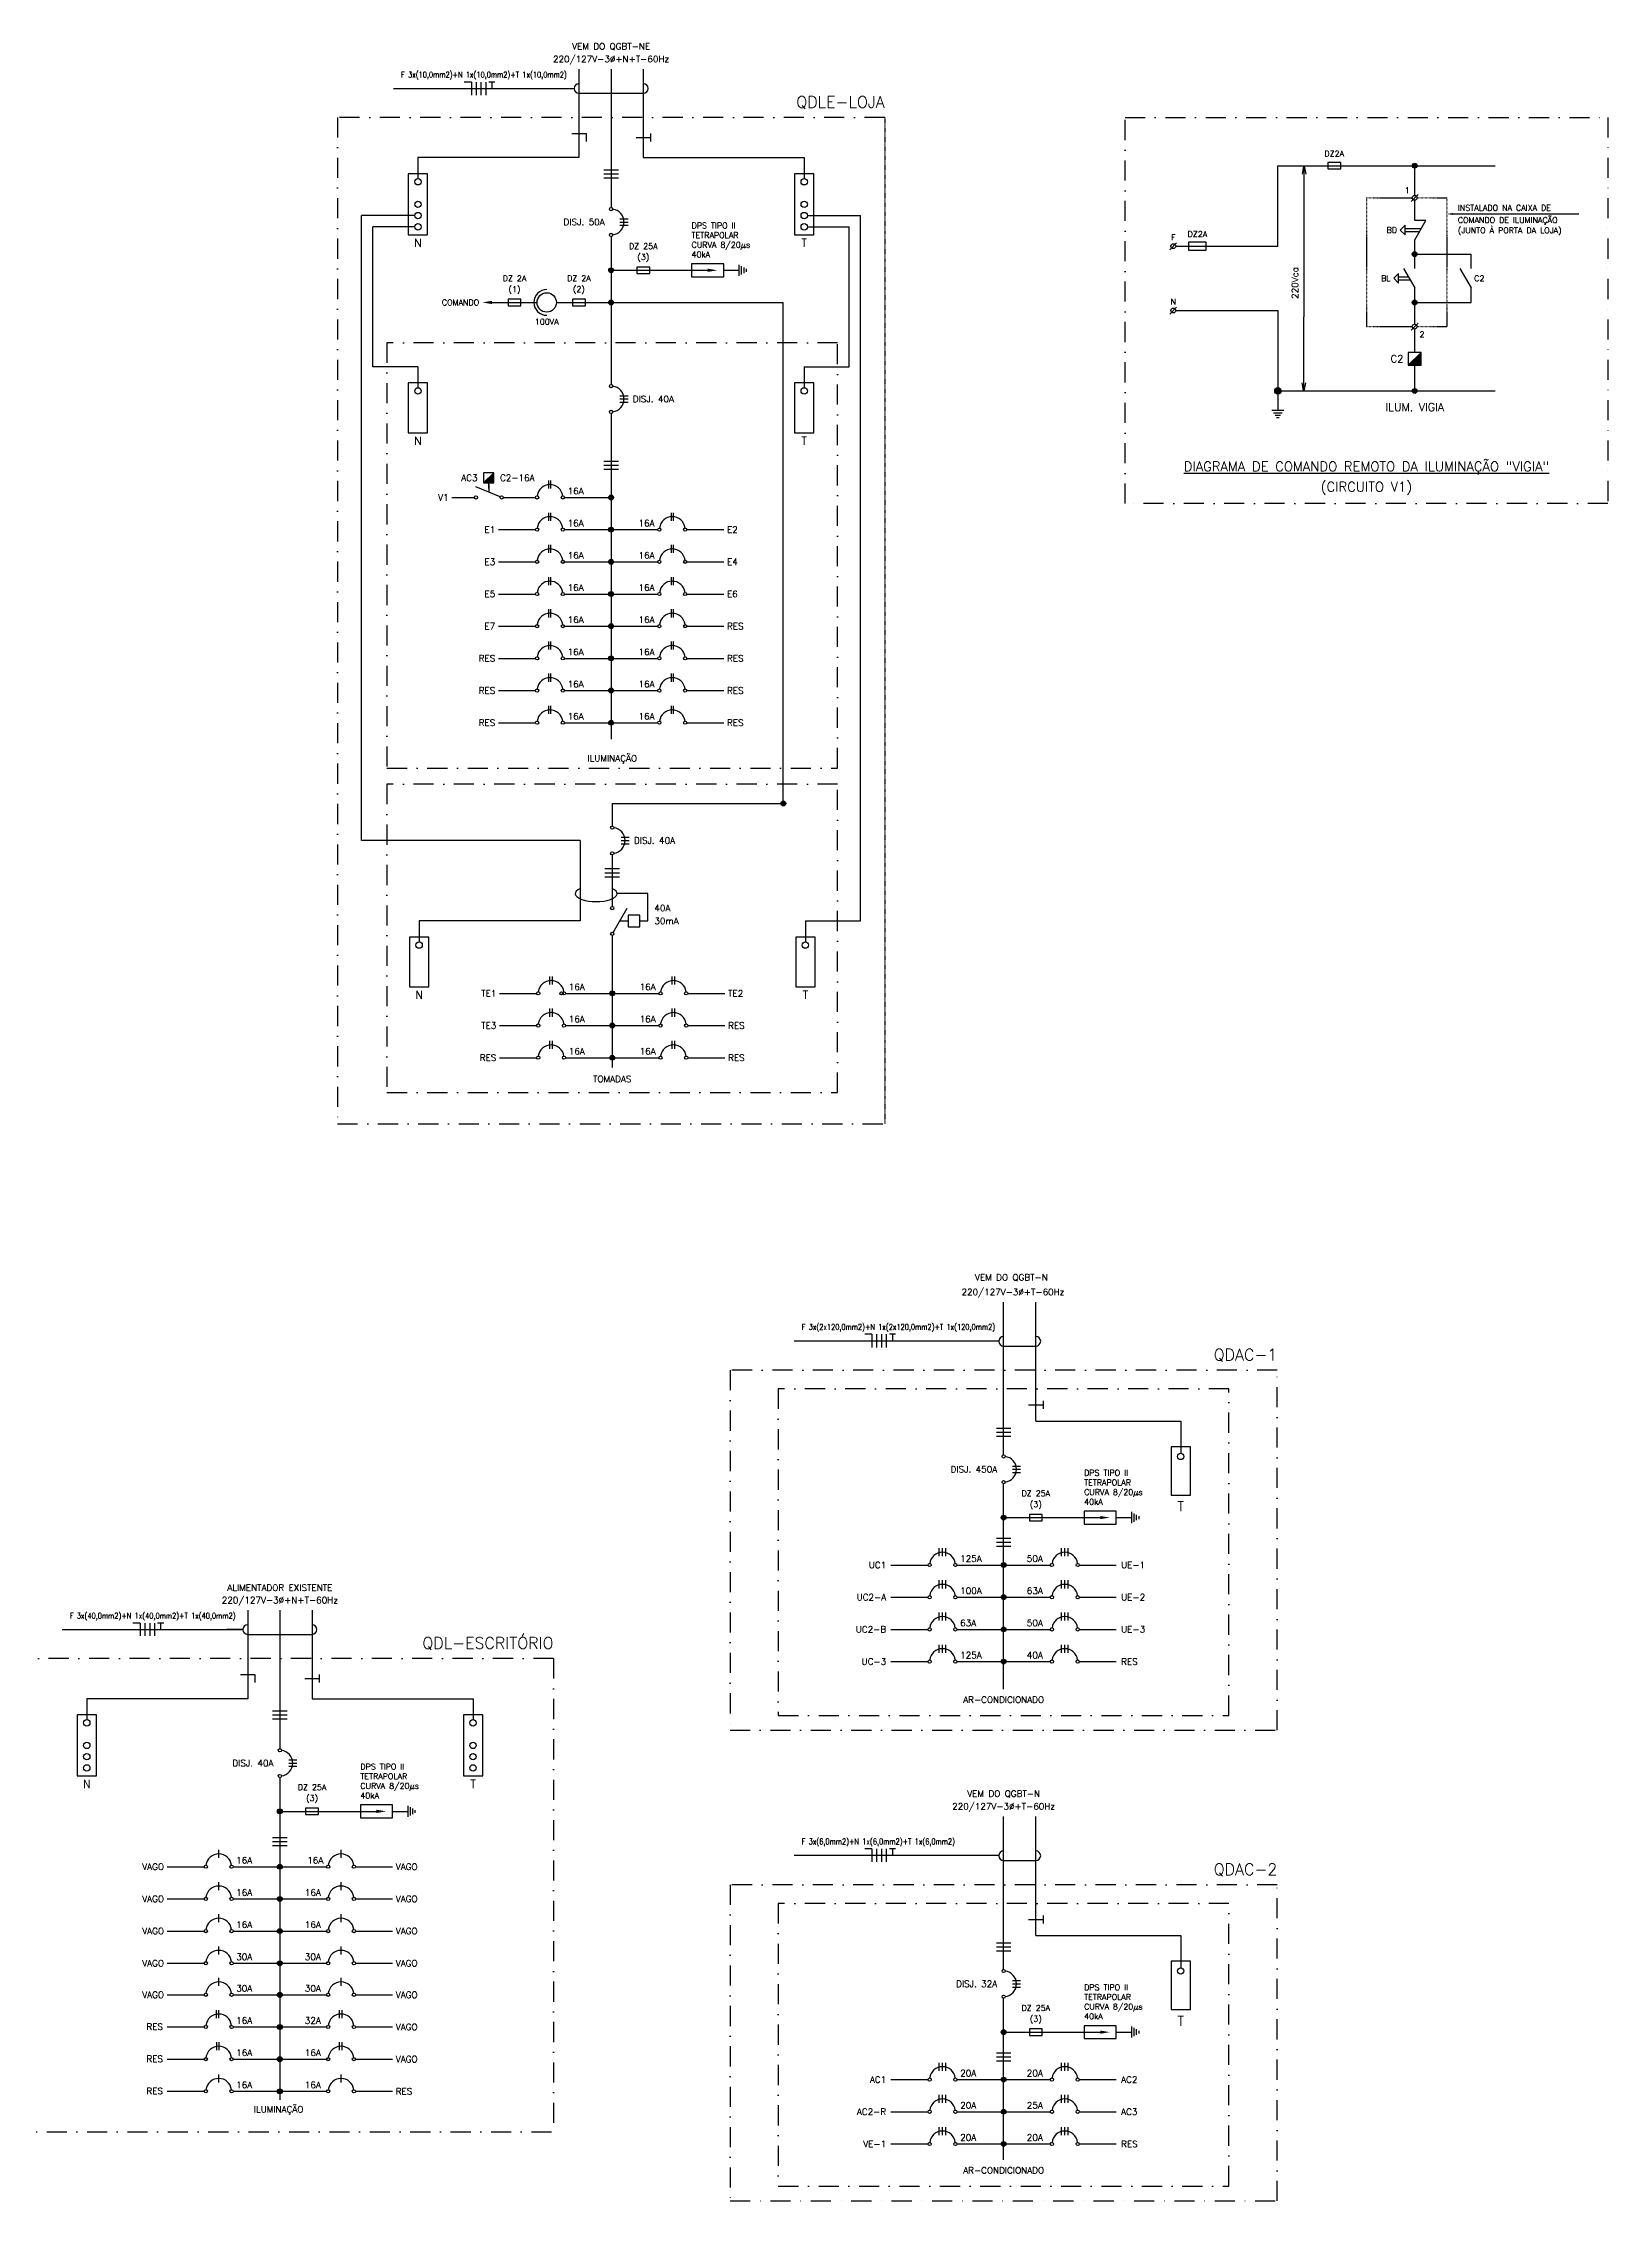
# Model space of a CAD drawing. Header units: millimetres. Extents: x 264 to 2008, y -909 to 432.
# Drawn here: x 1036 to 2008, y -909 to 432 of the extents above; entities that cross this region are included whole.
import ezdxf
from ezdxf.enums import TextEntityAlignment as Align

# ---------------------------------------------------------------- set-up
doc = ezdxf.new("R2010")
doc.units = ezdxf.units.MM
doc.linetypes.add('DASHDOT2', pattern=[0.5, 0.25, -0.125, 0, -0.125])
doc.linetypes.add('DIVIDE2', pattern=[0.625, 0.25, -0.125, 0, -0.125, 0, -0.125])
for name, color, linetype in [('A-FINA', 2, 'Continuous'), ('A-SETA', 2, 'Continuous'), ('A-SIMBELET', 10, 'Continuous'), ('A-TEXTO', 7, 'Continuous'), ('EL-SIMB', 10, 'Continuous'), ('EL-TEXTO', 7, 'Continuous')]:
    doc.layers.add(name, color=color, linetype=linetype)
doc.styles.add('ROMANS', font='simplex.shx', dxfattribs={"height": 0.2, "bigfont": 'simp.shx'})
doc.styles.get("Standard").update_dxf_attribs({"font": 'romans.shx'})

msp = doc.modelspace()

# ---------------------------------------------------------------- hatches: boundary and pattern name
at = {"layer": 'EL-SIMB'}
for points in [[(1884, 232), (1892, 232), (1892, 240)], [(1309.5, 158.8), (1315.9, 158.8), (1315.9, 165.2)]]:
    msp.add_hatch(color=10, dxfattribs=at).paths.add_polyline_path(points)

# ---------------------------------------------------------------- linework, layer by layer
at = {"color": 40}
for p, q in [((1819, 355.8), (1818.1, 350.8)), ((1819.2, 355.8), (1819.2, 262.1)), ((1819.4, 355.8), (1820.3, 350.8)), ((1819.2, 216.1), (1819.2, 262.1)), ((1819, 216), (1818.1, 221)), ((1819.4, 216), (1820.3, 221))]:
    msp.add_line(p, q, dxfattribs=at)
at = {"layer": 'A-FINA', "color": 7, "linetype": 'DASHDOT2', "ltscale": 50}
for p, q in [((1218.7, 386), (1218.7, -239.4)), ((1558.7, 386), (1218.7, 386)), ((1218.7, -239.4), (1558.7, -239.4)), ((1352.9, -571.8), (1012.9, -571.8)), ((1352.9, -571.8), (1352.9, -866)), ((1012.9, -866), (1352.9, -866))]:
    msp.add_line(p, q, dxfattribs=at)
at = {"layer": 'A-FINA', "color": 7, "linetype": 'DASHDOT2'}
msp.add_line((1558.7, 386), (1558.7, -239.4), dxfattribs=at)
at = {"layer": 'A-FINA', "color": 7, "linetype": 'DASHDOT2', "ltscale": 50}
for points in [[(1708, 146), (1708, 386), (2008, 386), (2008, 146)], [(1529.4, 246), (1249.4, 246), (1249.4, -18.4), (1529.4, -18.4)], [(1529.4, -28.4), (1249.4, -28.4), (1249.4, -220.1), (1529.4, -220.1)], [(1462.6, -616.4), (1802.6, -616.4), (1802.6, -392.6), (1462.6, -392.6)], [(1492.6, -607.2), (1772.6, -607.2), (1772.6, -404.2), (1492.6, -404.2)], [(1462.6, -908.9), (1802.6, -908.9), (1802.6, -712.4), (1462.6, -712.4)], [(1492.6, -899.7), (1772.6, -899.7), (1772.6, -724), (1492.6, -724)]]:
    msp.add_lwpolyline(points, close=True, dxfattribs=at)
at = {"layer": 'A-SETA'}
for p, q in [((1253.5, 404), (1365.7, 404)), ((1368.7, 401), (1408.7, 401)), ((1502.4, -374.4), (1629.5, -374.4)), ((1047.7, -553.8), (1159.9, -553.8)), ((1159.9, -553.8), (1149.9, -553.8)), ((1162.9, -556.8), (1202.9, -556.8)), ((1502.4, -694.1), (1629.5, -694.1))]:
    msp.add_line(p, q, dxfattribs=at)
for centre, start, end in [((1368.7, 404), 90, 270), ((1408.7, 404), 270, 90), ((1162.9, -553.8), 90, 270), ((1202.9, -553.8), 270, 90)]:
    msp.add_arc(centre, 3, start, end, dxfattribs=at)
at = {"layer": 'A-SIMBELET'}
for p, q in [((1301.9, 408), (1297.5, 408)), ((1301.9, 408), (1301.9, 399.9)), ((1304.9, 408), (1304.9, 399.9)), ((1307.8, 408), (1307.8, 399.9)), ((1310.8, 408), (1310.8, 399.9)), ((1316.5, 408), (1312.7, 408)), ((1314.6, 408), (1314.6, 404)), ((1550.8, -370.3), (1546.3, -370.3)), ((1550.8, -370.3), (1550.8, -378.4)), ((1553.7, -370.3), (1553.7, -378.4)), ((1556.7, -370.3), (1556.7, -378.4)), ((1559.6, -370.3), (1559.6, -378.4)), ((1565.4, -370.3), (1561.6, -370.3)), ((1563.5, -370.3), (1563.5, -374.4)), ((1096.1, -549.8), (1091.6, -549.8)), ((1096.1, -549.8), (1096.1, -557.8)), ((1099, -549.8), (1099, -557.8)), ((1102, -549.8), (1102, -557.8)), ((1104.9, -549.8), (1104.9, -557.8)), ((1110.7, -549.8), (1106.9, -549.8)), ((1108.8, -549.8), (1108.8, -553.8)), ((1550.8, -690.1), (1546.3, -690.1)), ((1550.8, -690.1), (1550.8, -698.1)), ((1553.7, -690.1), (1553.7, -698.1)), ((1556.7, -690.1), (1556.7, -698.1)), ((1559.6, -690.1), (1559.6, -698.1)), ((1565.4, -690.1), (1561.6, -690.1)), ((1563.5, -690.1), (1563.5, -694.1))]:
    msp.add_line(p, q, dxfattribs=at)
at = {"layer": 'EL-SIMB', "color": 160}
for p, q in [((1368.7, 416), (1368.7, 361)), ((1268.7, 361), (1268.7, 348)), ((1368.7, 361), (1268.7, 361)), ((1266.7, 325), (1233.7, 325)), ((1233.7, -63.4), (1233.7, 325)), ((1240.7, 231), (1240.7, 318)), ((1266.7, 318), (1240.7, 318)), ((1268.7, 231), (1240.7, 231)), ((1268.7, 231), (1268.7, 218)), ((1369.4, -63.4), (1233.7, -63.4)), ((1369.4, -63.4), (1369.4, -113.4)), ((1269.4, -113.4), (1269.4, -126.4)), ((1369.4, -113.4), (1269.4, -113.4)), ((1162.9, -541.8), (1162.9, -596.8)), ((1158.4, -581.8), (1167.4, -581.8)), ((1167.4, -581.8), (1167.4, -586.8)), ((1062.9, -596.8), (1062.9, -609.8)), ((1162.9, -596.8), (1062.9, -596.8))]:
    msp.add_line(p, q, dxfattribs=at)
at = {"layer": 'EL-SIMB', "color": 10}
for p, q in [((1388.7, 416), (1388.7, 330)), ((1364.2, 376), (1373.2, 376)), ((1373.2, 376), (1373.2, 371)), ((1384.2, 353.5), (1393.2, 353.5)), ((1384.2, 351), (1393.2, 351)), ((1803, 356), (1938, 356)), ((1803, 306), (1803, 356)), ((1888, 337.5), (1888, 356)), ((1384.2, 348.5), (1393.2, 348.5)), ((1890.1, 338.1), (1885.9, 333.8)), ((1394.2, 323), (1399.2, 323)), ((1888, 322), (1888, 334.5)), ((1888, 310), (1894.9, 322)), ((1894.9, 322), (1888, 322)), ((1388.7, 312), (1388.7, 220)), ((1394.2, 321), (1399.2, 321)), ((1394.2, 319), (1399.2, 319)), ((1882, 317), (1892, 317)), ((1882, 315), (1890.9, 315)), ((1888, 292), (1888, 310)), ((1740.1, 308.1), (1735.9, 303.8)), ((1739.5, 306), (1774, 306)), ((1771.2, 306), (1803, 306)), ((1888, 301), (1923, 301)), ((1923, 292), (1923, 301)), ((1388.7, 291), (1448.7, 291)), ((1458.7, 291), (1468.1, 291)), ((1468.1, 294.4), (1468.1, 287.5)), ((1469.6, 293.6), (1469.6, 288.4)), ((1471.1, 292.7), (1471.1, 289.2)), ((1472.6, 291.8), (1472.6, 290.1)), ((1878, 287), (1884, 287)), ((1878, 285), (1885.1, 285)), ((1881.1, 292), (1888, 280)), ((1916.1, 292), (1923, 280)), ((1314.7, 271), (1342.7, 271)), ((1354.7, 271), (1495.7, 271)), ((1495.7, -41.9), (1495.7, 271)), ((1888, 257.5), (1888, 280)), ((1888, 271), (1923, 271)), ((1923, 271), (1923, 280)), ((1740.1, 268.1), (1735.9, 263.8)), ((1739.5, 266), (1803, 266)), ((1788, 266), (1803, 266)), ((1803, 266), (1803, 216)), ((1890.1, 258.1), (1885.9, 253.8)), ((1888, 240), (1888, 254.5)), ((1884, 232), (1892, 240)), ((1888, 216), (1888, 232)), ((1803, 216), (1938, 216)), ((1803, 216), (1803, 204)), ((1388.7, 202), (1388.7, -0.5)), ((1394.2, 213), (1399.2, 213)), ((1394.2, 211), (1399.2, 211)), ((1394.2, 209), (1399.2, 209)), ((1799.2, 204), (1806.7, 204)), ((1800.2, 202.5), (1805.7, 202.5)), ((1801.2, 201), (1804.7, 201)), ((1802.2, 199.5), (1803.7, 199.5)), ((1309.5, 158.8), (1315.9, 165.2)), ((1384.2, 172.3), (1393.2, 172.3)), ((1384.2, 169.8), (1393.2, 169.8)), ((1384.2, 167.3), (1393.2, 167.3)), ((1289.7, 149.8), (1303.7, 149.8)), ((1319.8, 150.2), (1304.7, 156.5)), ((1312.7, 155.3), (1312.7, 158.8)), ((1312.7, 157.8), (1312.7, 153.2)), ((1321.7, 149.8), (1341.7, 149.8)), ((1350, 155.3), (1350, 160.3)), ((1351.3, 155.3), (1351.3, 160.3)), ((1359.7, 149.8), (1388.7, 149.8)), ((1350, 135.3), (1350, 140.3)), ((1351.3, 135.3), (1351.3, 140.3)), ((1426.2, 135.3), (1426.2, 140.3)), ((1427.4, 135.3), (1427.4, 140.3)), ((1318.7, 129.8), (1341.7, 129.8)), ((1359.7, 129.8), (1417.7, 129.8)), ((1435.7, 129.8), (1458.7, 129.8)), ((1318.7, 109.8), (1341.7, 109.8)), ((1350, 115.3), (1350, 120.3)), ((1351.3, 115.3), (1351.3, 120.3)), ((1359.7, 109.8), (1417.7, 109.8)), ((1426.2, 115.3), (1426.2, 120.3)), ((1427.4, 115.3), (1427.4, 120.3)), ((1435.7, 109.8), (1458.7, 109.8)), ((1350, 95.3), (1350, 100.3)), ((1351.3, 95.3), (1351.3, 100.3)), ((1426.2, 95.3), (1426.2, 100.3)), ((1427.4, 95.3), (1427.4, 100.3)), ((1318.7, 89.8), (1341.7, 89.8)), ((1359.7, 89.8), (1417.7, 89.8)), ((1435.7, 89.8), (1458.7, 89.8)), ((1318.7, 69.8), (1341.7, 69.8)), ((1350, 75.3), (1350, 80.3)), ((1351.3, 75.3), (1351.3, 80.3)), ((1359.7, 69.8), (1417.7, 69.8)), ((1426.2, 75.3), (1426.2, 80.3)), ((1427.4, 75.3), (1427.4, 80.3)), ((1435.7, 69.8), (1458.7, 69.8)), ((1350, 55.3), (1350, 60.3)), ((1351.3, 55.3), (1351.3, 60.3)), ((1426.2, 55.3), (1426.2, 60.3)), ((1427.4, 55.3), (1427.4, 60.3)), ((1318.7, 49.8), (1341.7, 49.8)), ((1350, 35.3), (1350, 40.3)), ((1351.3, 35.3), (1351.3, 40.3)), ((1359.7, 49.8), (1417.7, 49.8)), ((1426.2, 35.3), (1426.2, 40.3)), ((1427.4, 35.3), (1427.4, 40.3)), ((1435.7, 49.8), (1458.7, 49.8)), ((1318.7, 29.8), (1341.7, 29.8)), ((1359.7, 29.8), (1417.7, 29.8)), ((1435.7, 29.8), (1458.7, 29.8)), ((1350, 15.3), (1350, 20.3)), ((1351.3, 15.3), (1351.3, 20.3)), ((1426.2, 15.3), (1426.2, 20.3)), ((1427.4, 15.3), (1427.4, 20.3)), ((1318.7, 9.8), (1341.7, 9.8)), ((1359.7, 9.8), (1417.7, 9.8)), ((1435.7, 9.8), (1458.7, 9.8)), ((1389.4, -40.4), (1389.4, -54.4)), ((1389.4, -40.4), (1495.7, -40.4)), ((1394.9, -61.4), (1399.9, -61.4)), ((1394.9, -63.4), (1399.9, -63.4)), ((1394.9, -65.4), (1399.9, -65.4)), ((1389.4, -72.4), (1389.4, -104.4)), ((1384.9, -80.9), (1393.9, -80.9)), ((1384.9, -83.4), (1393.9, -83.4)), ((1384.9, -85.9), (1393.9, -85.9)), ((1389.9, -120.5), (1398.7, -105.4)), ((1411.6, -96.4), (1392.4, -96.4)), ((1411.6, -113.4), (1411.6, -96.4)), ((1394.1, -113.4), (1399.4, -113.4)), ((1406.6, -113.4), (1411.6, -113.4)), ((1389.4, -122.4), (1389.4, -204.5)), ((1319.4, -158.4), (1342.4, -158.4)), ((1350.7, -152.9), (1350.7, -147.9)), ((1352.2, -152.9), (1352.2, -147.9)), ((1360.4, -158.4), (1418.4, -158.4)), ((1426.7, -152.9), (1426.7, -147.9)), ((1428.2, -152.9), (1428.2, -147.9)), ((1436.4, -158.4), (1459.4, -158.4)), ((1350.7, -172.9), (1350.7, -167.9)), ((1352.2, -172.9), (1352.2, -167.9)), ((1426.7, -172.9), (1426.7, -167.9)), ((1428.2, -172.9), (1428.2, -167.9)), ((1319.4, -178.4), (1342.4, -178.4)), ((1360.4, -178.4), (1418.4, -178.4)), ((1436.4, -178.4), (1459.4, -178.4)), ((1319.4, -198.4), (1342.4, -198.4)), ((1350.7, -192.9), (1350.7, -187.9)), ((1352.2, -192.9), (1352.2, -187.9)), ((1360.4, -198.4), (1418.4, -198.4)), ((1426.7, -192.9), (1426.7, -187.9)), ((1428.2, -192.9), (1428.2, -187.9)), ((1436.4, -198.4), (1459.4, -198.4)), ((1632.6, -445.2), (1632.6, -350.3)), ((1628.1, -428.7), (1637.1, -428.7)), ((1628.1, -431.2), (1637.1, -431.2)), ((1628.1, -433.7), (1637.1, -433.7)), ((1638.1, -452.2), (1643.1, -452.2)), ((1638.1, -454.2), (1643.1, -454.2)), ((1632.6, -590.8), (1632.6, -463.2)), ((1638.1, -456.2), (1643.1, -456.2)), ((1712, -480.7), (1712, -487.7)), ((1713.5, -481.6), (1713.5, -486.8)), ((1715, -482.5), (1715, -485.9)), ((1632.6, -484.2), (1692.6, -484.2)), ((1702.6, -484.2), (1712, -484.2)), ((1716.5, -483.3), (1716.5, -485.1)), ((1592.6, -508.2), (1592.6, -503.2)), ((1594.6, -508.2), (1594.6, -503.2)), ((1596.6, -508.2), (1596.6, -503.2)), ((1628.1, -497), (1637.1, -497)), ((1628.1, -499.5), (1637.1, -499.5)), ((1628.1, -502), (1637.1, -502)), ((1668.6, -508.2), (1668.6, -503.2)), ((1670.6, -508.2), (1670.6, -503.2)), ((1672.6, -508.2), (1672.6, -503.2)), ((1562.6, -513.7), (1585.6, -513.7)), ((1603.6, -513.7), (1661.6, -513.7)), ((1679.6, -513.7), (1702.6, -513.7)), ((1562.6, -533.7), (1585.6, -533.7)), ((1592.6, -528.2), (1592.6, -523.2)), ((1594.6, -528.2), (1594.6, -523.2)), ((1596.6, -528.2), (1596.6, -523.2)), ((1603.6, -533.7), (1661.6, -533.7)), ((1668.6, -528.2), (1668.6, -523.2)), ((1670.6, -528.2), (1670.6, -523.2)), ((1672.6, -528.2), (1672.6, -523.2)), ((1679.6, -533.7), (1702.6, -533.7)), ((1182.9, -541.8), (1182.9, -627.8)), ((1592.6, -548.2), (1592.6, -543.2)), ((1594.6, -548.2), (1594.6, -543.2)), ((1596.6, -548.2), (1596.6, -543.2)), ((1668.6, -548.2), (1668.6, -543.2)), ((1670.6, -548.2), (1670.6, -543.2)), ((1672.6, -548.2), (1672.6, -543.2)), ((1562.6, -553.7), (1585.6, -553.7)), ((1603.6, -553.7), (1661.6, -553.7)), ((1679.6, -553.7), (1702.6, -553.7)), ((1562.6, -573.7), (1585.6, -573.7)), ((1592.6, -568.2), (1592.6, -563.2)), ((1594.6, -568.2), (1594.6, -563.2)), ((1596.6, -568.2), (1596.6, -563.2)), ((1603.6, -573.7), (1661.6, -573.7)), ((1668.6, -568.2), (1668.6, -563.2)), ((1670.6, -568.2), (1670.6, -563.2)), ((1672.6, -568.2), (1672.6, -563.2)), ((1679.6, -573.7), (1702.6, -573.7)), ((1178.4, -604.3), (1187.4, -604.3)), ((1178.4, -606.8), (1187.4, -606.8)), ((1178.4, -609.3), (1187.4, -609.3)), ((1188.4, -634.8), (1193.4, -634.8)), ((1188.4, -636.8), (1193.4, -636.8)), ((1188.4, -638.8), (1193.4, -638.8)), ((1182.9, -645.8), (1182.9, -846)), ((1182.9, -666.8), (1242.9, -666.8)), ((1252.9, -666.8), (1262.3, -666.8)), ((1262.3, -663.4), (1262.3, -670.3)), ((1263.8, -664.2), (1263.8, -669.4)), ((1265.3, -665.1), (1265.3, -668.6)), ((1266.8, -666), (1266.8, -667.7)), ((1632.6, -765), (1632.6, -670)), ((1178.4, -683), (1187.4, -683)), ((1144.9, -695.7), (1144.9, -690.7)), ((1178.4, -685.5), (1187.4, -685.5)), ((1178.4, -688), (1187.4, -688)), ((1220.9, -695.7), (1220.9, -690.7)), ((1112.9, -701.2), (1135.9, -701.2)), ((1144.9, -715.7), (1144.9, -710.7)), ((1153.9, -701.2), (1211.9, -701.2)), ((1220.9, -715.7), (1220.9, -710.7)), ((1229.9, -701.2), (1252.9, -701.2)), ((1112.9, -721.2), (1135.9, -721.2)), ((1153.9, -721.2), (1211.9, -721.2)), ((1229.9, -721.2), (1252.9, -721.2)), ((1144.9, -735.7), (1144.9, -730.7)), ((1220.9, -735.7), (1220.9, -730.7)), ((1112.9, -741.2), (1135.9, -741.2)), ((1144.9, -755.7), (1144.9, -750.7)), ((1153.9, -741.2), (1211.9, -741.2)), ((1220.9, -755.7), (1220.9, -750.7)), ((1229.9, -741.2), (1252.9, -741.2)), ((1628.1, -748.5), (1637.1, -748.5)), ((1112.9, -761.2), (1135.9, -761.2)), ((1153.9, -761.2), (1211.9, -761.2)), ((1229.9, -761.2), (1252.9, -761.2)), ((1628.1, -751), (1637.1, -751)), ((1628.1, -753.5), (1637.1, -753.5)), ((1144.9, -775.3), (1144.9, -770.3)), ((1220.9, -775.3), (1220.9, -770.3)), ((1638.1, -772), (1643.1, -772)), ((1638.1, -774), (1643.1, -774)), ((1638.1, -776), (1643.1, -776)), ((1112.9, -780.8), (1135.9, -780.8)), ((1143.5, -795.3), (1143.5, -790.3)), ((1144.9, -795.3), (1144.9, -790.3)), ((1153.9, -780.8), (1211.9, -780.8)), ((1220, -795.3), (1220, -790.3)), ((1221.7, -795.3), (1221.7, -790.3)), ((1229.9, -780.8), (1252.9, -780.8)), ((1632.6, -883.3), (1632.6, -783)), ((1112.9, -800.8), (1135.9, -800.8)), ((1153.9, -800.8), (1211.9, -800.8)), ((1229.9, -800.8), (1252.9, -800.8)), ((1632.6, -804), (1692.6, -804)), ((1702.6, -804), (1712, -804)), ((1712, -800.5), (1712, -807.4)), ((1713.5, -801.4), (1713.5, -806.6)), ((1715, -802.2), (1715, -805.7)), ((1716.5, -803.1), (1716.5, -804.8)), ((1143.7, -815.3), (1143.7, -810.3)), ((1145.2, -815.3), (1145.2, -810.3)), ((1220, -815.3), (1220, -810.3)), ((1221.7, -815.3), (1221.7, -810.3)), ((1628.1, -816.8), (1637.1, -816.8)), ((1112.9, -820.8), (1135.9, -820.8)), ((1144.9, -835.3), (1144.9, -830.3)), ((1153.9, -820.8), (1211.9, -820.8)), ((1220.9, -835.3), (1220.9, -830.3)), ((1229.9, -820.8), (1252.9, -820.8)), ((1592.6, -828), (1592.6, -823)), ((1594.6, -828), (1594.6, -823)), ((1596.6, -828), (1596.6, -823)), ((1628.1, -819.3), (1637.1, -819.3)), ((1628.1, -821.8), (1637.1, -821.8)), ((1668.6, -828), (1668.6, -823)), ((1670.6, -828), (1670.6, -823)), ((1672.6, -828), (1672.6, -823)), ((1112.9, -840.8), (1135.9, -840.8)), ((1153.9, -840.8), (1211.9, -840.8)), ((1229.9, -840.8), (1252.9, -840.8)), ((1562.6, -833.5), (1585.6, -833.5)), ((1592.6, -848), (1592.6, -843)), ((1594.6, -848), (1594.6, -843)), ((1596.6, -848), (1596.6, -843)), ((1603.6, -833.5), (1661.6, -833.5)), ((1668.6, -848), (1668.6, -843)), ((1670.6, -848), (1670.6, -843)), ((1672.6, -848), (1672.6, -843)), ((1679.6, -833.5), (1702.6, -833.5)), ((1562.6, -853.5), (1585.6, -853.5)), ((1603.6, -853.5), (1661.6, -853.5)), ((1679.6, -853.5), (1702.6, -853.5)), ((1592.6, -868), (1592.6, -863)), ((1594.6, -868), (1594.6, -863)), ((1596.6, -868), (1596.6, -863)), ((1668.6, -868), (1668.6, -863)), ((1670.6, -868), (1670.6, -863)), ((1672.6, -868), (1672.6, -863)), ((1562.6, -873.5), (1585.6, -873.5)), ((1603.6, -873.5), (1661.6, -873.5)), ((1679.6, -873.5), (1702.6, -873.5))]:
    msp.add_line(p, q, dxfattribs=at)
at = {"layer": 'EL-SIMB', "color": 70}
for p, q in [((1408.7, 416), (1408.7, 361)), ((1413.2, 376), (1413.2, 371)), ((1404.2, 373.5), (1413.2, 373.5)), ((1408.7, 361), (1508.7, 361)), ((1508.7, 361), (1508.7, 348)), ((1510.7, 325), (1543.7, 325)), ((1543.7, -113.4), (1543.7, 325)), ((1510.7, 318), (1536.7, 318)), ((1536.7, 231), (1536.7, 318)), ((1508.7, 231), (1508.7, 218)), ((1508.7, 231), (1536.7, 231)), ((1509.4, -113.4), (1509.4, -126.4)), ((1509.4, -113.4), (1543.7, -113.4)), ((1652.6, -424.2), (1652.6, -350.3)), ((1648.1, -414.2), (1657.1, -414.2)), ((1657.1, -411.7), (1657.1, -416.7)), ((1652.6, -424.2), (1742.6, -424.2)), ((1742.6, -424.2), (1742.6, -444.2)), ((1202.9, -541.8), (1202.9, -596.8)), ((1198.4, -584.3), (1207.4, -584.3)), ((1207.4, -581.8), (1207.4, -586.8)), ((1202.9, -596.8), (1302.9, -596.8)), ((1302.9, -596.8), (1302.9, -609.8)), ((1652.6, -744), (1652.6, -670)), ((1648.1, -734), (1657.1, -734)), ((1657.1, -731.5), (1657.1, -736.5)), ((1652.6, -744), (1742.6, -744)), ((1742.6, -744), (1742.6, -764))]:
    msp.add_line(p, q, dxfattribs=at)
at = {"layer": 'EL-SIMB', "color": 10, "linetype": 'DIVIDE2'}
for p, q in [((1858, 336), (1858, 256)), ((1858, 336), (1886.5, 336)), ((1889.5, 336), (1908, 336)), ((1908, 336), (1908, 256)), ((1858, 256), (1886.5, 256)), ((1889.5, 256), (1908, 256))]:
    msp.add_line(p, q, dxfattribs=at)
at = {"layer": 'EL-SIMB', "color": 160}
for points in [[(1262.7, 313), (1274.7, 313), (1274.7, 351), (1262.7, 351)], [(1262.7, 190), (1274.7, 190), (1274.7, 221), (1262.7, 221)], [(1263.4, -154.4), (1275.4, -154.4), (1275.4, -123.4), (1263.4, -123.4)], [(1056.9, -644.8), (1068.9, -644.8), (1068.9, -606.8), (1056.9, -606.8)]]:
    msp.add_lwpolyline(points, close=True, dxfattribs=at)
at = {"layer": 'EL-SIMB', "color": 70}
for points in [[(1502.7, 313), (1514.7, 313), (1514.7, 351), (1502.7, 351)], [(1502.7, 190), (1514.7, 190), (1514.7, 221), (1502.7, 221)], [(1503.4, -154.4), (1515.4, -154.4), (1515.4, -123.4), (1503.4, -123.4)], [(1736.6, -470.2), (1748.6, -470.2), (1748.6, -440.2), (1736.6, -440.2)], [(1296.9, -644.8), (1308.9, -644.8), (1308.9, -606.8), (1296.9, -606.8)], [(1736.6, -790), (1748.6, -790), (1748.6, -760), (1736.6, -760)]]:
    msp.add_lwpolyline(points, close=True, dxfattribs=at)
at = {"layer": 'EL-SIMB', "color": 10}
for points in [[(1834, 354), (1842, 354), (1842, 358), (1834, 358)], [(1758.5, 303.5), (1758.5, 308.5), (1747.5, 308.5), (1747.5, 303.5)], [(1882, 313), (1882, 319), (1879, 316)], [(1404.7, 289), (1412.7, 289), (1412.7, 293), (1404.7, 293)], [(1438.7, 295), (1438.7, 287), (1458.7, 287), (1458.7, 295)], [(1878, 283), (1878, 289), (1875, 286)], [(1324.7, 269), (1332.7, 269), (1332.7, 273), (1324.7, 273)], [(1364.7, 269), (1372.7, 269), (1372.7, 273), (1364.7, 273)], [(1884, 240), (1884, 232), (1892, 232), (1892, 240)], [(1309.5, 165.2), (1309.5, 158.8), (1315.9, 158.8), (1315.9, 165.2)], [(1399.4, -109.8), (1399.4, -117), (1406.6, -117), (1406.6, -109.8)], [(1648.6, -486.2), (1656.6, -486.2), (1656.6, -482.2), (1648.6, -482.2)], [(1682.6, -480.2), (1682.6, -488.2), (1702.6, -488.2), (1702.6, -480.2)], [(1198.9, -668.8), (1206.9, -668.8), (1206.9, -664.8), (1198.9, -664.8)], [(1232.9, -662.8), (1232.9, -670.8), (1252.9, -670.8), (1252.9, -662.8)], [(1648.6, -806), (1656.6, -806), (1656.6, -802), (1648.6, -802)], [(1682.6, -800), (1682.6, -808), (1702.6, -808), (1702.6, -800)]]:
    msp.add_lwpolyline(points, close=True, dxfattribs=at)
for points, const_width in [([(1887.2, 356, 1), (1888.7, 356, 1)], 1.5), ([(1887.2, 301, 1), (1888.7, 301, 1)], 1.5), ([(1387.9, 291, 1), (1389.4, 291, 1)], 1.5), ([(1387.9, 271, 1), (1389.4, 271, 1)], 1.5), ([(1887.2, 271, 1), (1888.7, 271, 1)], 1.5), ([(1802, 216, 1), (1804, 216, 1)], 2), ([(1887.2, 216, 1), (1888.7, 216, 1)], 1.5), ([(1387.9, 149.8, 1), (1389.4, 149.8, 1)], 1.5), ([(1387.9, 129.8, 1), (1389.4, 129.8, 1)], 1.5), ([(1387.9, 109.8, 1), (1389.4, 109.8, 1)], 1.5), ([(1387.9, 89.8, 1), (1389.4, 89.8, 1)], 1.5), ([(1387.9, 69.8, 1), (1389.4, 69.8, 1)], 1.5), ([(1387.9, 49.8, 1), (1389.4, 49.8, 1)], 1.5), ([(1387.9, 29.8, 1), (1389.4, 29.8, 1)], 1.5), ([(1387.9, 9.8, 1), (1389.4, 9.8, 1)], 1.5), ([(1494.9, -40.4, 1), (1496.4, -40.4, 1)], 1.5), ([(1388.7, -158.4, 1), (1390.2, -158.4, 1)], 1.5), ([(1388.7, -178.4, 1), (1390.2, -178.4, 1)], 1.5), ([(1388.7, -198.4, 1), (1390.2, -198.4, 1)], 1.5), ([(1631.8, -484.2, 1), (1633.3, -484.2, 1)], 1.5), ([(1631.8, -513.7, 1), (1633.3, -513.7, 1)], 1.5), ([(1631.8, -533.7, 1), (1633.3, -533.7, 1)], 1.5), ([(1631.8, -553.7, 1), (1633.3, -553.7, 1)], 1.5), ([(1631.8, -573.7, 1), (1633.3, -573.7, 1)], 1.5), ([(1182.1, -666.8, 1), (1183.6, -666.8, 1)], 1.5), ([(1182.1, -701.2, 1), (1183.6, -701.2, 1)], 1.5), ([(1182.1, -721.2, 1), (1183.6, -721.2, 1)], 1.5), ([(1182.1, -741.2, 1), (1183.6, -741.2, 1)], 1.5), ([(1182.1, -761.2, 1), (1183.6, -761.2, 1)], 1.5), ([(1182.1, -780.8, 1), (1183.6, -780.8, 1)], 1.5), ([(1182.1, -800.8, 1), (1183.6, -800.8, 1)], 1.5), ([(1631.8, -804, 1), (1633.3, -804, 1)], 1.5), ([(1182.1, -820.8, 1), (1183.6, -820.8, 1)], 1.5), ([(1182.1, -840.8, 1), (1183.6, -840.8, 1)], 1.5), ([(1631.8, -833.5, 1), (1633.3, -833.5, 1)], 1.5), ([(1631.8, -853.5, 1), (1633.3, -853.5, 1)], 1.5), ([(1631.8, -873.5, 1), (1633.3, -873.5, 1)], 1.5)]:
    msp.add_lwpolyline(points, format="xyb", close=True, dxfattribs=dict(at, const_width=const_width))
for centre, radius in [((1888, 356), 1.5), ((1888, 336), 1.5), ((1388.7, 329), 1), ((1388.7, 313), 1), ((1738, 306), 1.5), ((1888, 301), 1.5), ((1388.7, 291), 1.5), ((1348.7, 271), 6), ((1388.7, 271), 1.5), ((1888, 271), 1.5), ((1738, 266), 1.5), ((1888, 256), 1.5), ((1388.7, 219), 1), ((1803, 216), 2), ((1888, 216), 1.5), ((1388.7, 203), 1), ((1304.7, 149.8), 1), ((1320.7, 149.8), 1), ((1342.7, 149.8), 1), ((1358.7, 149.8), 1), ((1388.7, 149.8), 1.5), ((1342.7, 129.8), 1), ((1358.7, 129.8), 1), ((1388.7, 129.8), 1.5), ((1418.7, 129.8), 1), ((1434.7, 129.8), 1), ((1342.7, 109.8), 1), ((1358.7, 109.8), 1), ((1388.7, 109.8), 1.5), ((1418.7, 109.8), 1), ((1434.7, 109.8), 1), ((1342.7, 89.8), 1), ((1358.7, 89.8), 1), ((1388.7, 89.8), 1.5), ((1418.7, 89.8), 1), ((1434.7, 89.8), 1), ((1342.7, 69.8), 1), ((1358.7, 69.8), 1), ((1388.7, 69.8), 1.5), ((1418.7, 69.8), 1), ((1434.7, 69.8), 1), ((1342.7, 49.8), 1), ((1358.7, 49.8), 1), ((1388.7, 49.8), 1.5), ((1418.7, 49.8), 1), ((1434.7, 49.8), 1), ((1342.7, 29.8), 1), ((1358.7, 29.8), 1), ((1388.7, 29.8), 1.5), ((1418.7, 29.8), 1), ((1434.7, 29.8), 1), ((1342.7, 9.8), 1), ((1358.7, 9.8), 1), ((1388.7, 9.8), 1.5), ((1418.7, 9.8), 1), ((1434.7, 9.8), 1), ((1495.7, -40.4), 1.5), ((1389.4, -55.4), 1), ((1389.4, -71.4), 1), ((1389.4, -105.4), 1), ((1389.4, -121.4), 1), ((1343.4, -158.4), 1), ((1357.9, -158.4), 1), ((1359.4, -158.4), 1), ((1389.4, -158.4), 1.5), ((1419.4, -158.4), 1), ((1435.4, -158.4), 1), ((1343.4, -178.4), 1), ((1359.4, -178.4), 1), ((1389.4, -178.4), 1.5), ((1419.4, -178.4), 1), ((1435.4, -178.4), 1), ((1343.4, -198.4), 1), ((1359.4, -198.4), 1), ((1389.4, -198.4), 1.5), ((1419.4, -198.4), 1), ((1435.4, -198.4), 1), ((1632.6, -446.2), 1), ((1632.6, -462.2), 1), ((1632.6, -484.2), 1.5), ((1586.6, -513.7), 1), ((1602.6, -513.7), 1), ((1632.6, -513.7), 1.5), ((1662.6, -513.7), 1), ((1678.6, -513.7), 1), ((1586.6, -533.7), 1), ((1602.6, -533.7), 1), ((1632.6, -533.7), 1.5), ((1662.6, -533.7), 1), ((1678.6, -533.7), 1), ((1586.6, -553.7), 1), ((1602.6, -553.7), 1), ((1632.6, -553.7), 1.5), ((1662.6, -553.7), 1), ((1678.6, -553.7), 1), ((1586.6, -573.7), 1), ((1602.6, -573.7), 1), ((1632.6, -573.7), 1.5), ((1662.6, -573.7), 1), ((1678.6, -573.7), 1), ((1182.9, -628.8), 1), ((1182.9, -644.8), 1), ((1182.9, -666.8), 1.5), ((1136.9, -701.2), 1), ((1152.9, -701.2), 1), ((1182.9, -701.2), 1.5), ((1212.9, -701.2), 1), ((1228.9, -701.2), 1), ((1136.9, -721.2), 1), ((1152.9, -721.2), 1), ((1182.9, -721.2), 1.5), ((1212.9, -721.2), 1), ((1228.9, -721.2), 1), ((1136.9, -741.2), 1), ((1152.9, -741.2), 1), ((1182.9, -741.2), 1.5), ((1212.9, -741.2), 1), ((1228.9, -741.2), 1), ((1136.9, -761.2), 1), ((1152.9, -761.2), 1), ((1182.9, -761.2), 1.5), ((1212.9, -761.2), 1), ((1228.9, -761.2), 1), ((1632.6, -766), 1), ((1136.9, -780.8), 1), ((1152.9, -780.8), 1), ((1182.9, -780.8), 1.5), ((1212.9, -780.8), 1), ((1228.9, -780.8), 1), ((1632.6, -782), 1), ((1136.9, -800.8), 1), ((1152.9, -800.8), 1), ((1182.9, -800.8), 1.5), ((1212.9, -800.8), 1), ((1228.9, -800.8), 1), ((1632.6, -804), 1.5), ((1136.9, -820.8), 1), ((1152.9, -820.8), 1), ((1182.9, -820.8), 1.5), ((1212.9, -820.8), 1), ((1228.9, -820.8), 1), ((1136.9, -840.8), 1), ((1152.9, -840.8), 1), ((1182.9, -840.8), 1.5), ((1212.9, -840.8), 1), ((1228.9, -840.8), 1), ((1586.6, -833.5), 1), ((1602.6, -833.5), 1), ((1632.6, -833.5), 1.5), ((1662.6, -833.5), 1), ((1678.6, -833.5), 1), ((1586.6, -853.5), 1), ((1602.6, -853.5), 1), ((1632.6, -853.5), 1.5), ((1662.6, -853.5), 1), ((1678.6, -853.5), 1), ((1586.6, -873.5), 1), ((1602.6, -873.5), 1), ((1632.6, -873.5), 1.5), ((1662.6, -873.5), 1), ((1678.6, -873.5), 1)]:
    msp.add_circle(centre, radius, dxfattribs=at)
at = {"layer": 'EL-SIMB', "color": 160}
for centre in [(1268.7, 346), (1268.7, 332), (1268.7, 325), (1268.7, 318), (1268.7, 216), (1269.4, -128.4), (1062.9, -611.8), (1062.9, -625.8), (1062.9, -632.8), (1062.9, -639.8)]:
    msp.add_circle(centre, 2, dxfattribs=at)
at = {"layer": 'EL-SIMB', "color": 70}
for centre in [(1508.7, 346), (1508.7, 332), (1508.7, 325), (1508.7, 318), (1508.7, 216), (1509.4, -128.4), (1742.6, -446.2), (1302.9, -611.8), (1302.9, -625.8), (1302.9, -632.8), (1302.9, -639.8), (1742.6, -766)]:
    msp.add_circle(centre, 2, dxfattribs=at)
at = {"layer": 'EL-SIMB', "color": 10}
for centre, start, end in [((1388.7, 321), 277.1666, 82.8334), ((1348.7, 271), 90, 270), ((1388.7, 211), 277.1666, 82.8334), ((1350.7, 149.8), 7.1666, 172.8334), ((1350.7, 129.8), 7.1666, 172.8334), ((1426.7, 129.8), 7.1666, 172.8334), ((1350.7, 109.8), 7.1666, 172.8334), ((1426.7, 109.8), 7.1666, 172.8334), ((1350.7, 89.8), 7.1666, 172.8334), ((1426.7, 89.8), 7.1666, 172.8334), ((1350.7, 69.8), 7.1666, 172.8334), ((1426.7, 69.8), 7.1666, 172.8334), ((1350.7, 49.8), 7.1666, 172.8334), ((1426.7, 49.8), 7.1666, 172.8334), ((1350.7, 29.8), 7.1666, 172.8334), ((1426.7, 29.8), 7.1666, 172.8334), ((1350.7, 9.8), 7.1666, 172.8334), ((1426.7, 9.8), 7.1666, 172.8334), ((1389.4, -63.4), 277.1666, 82.8334), ((1351.4, -158.4), 7.1666, 172.8334), ((1427.4, -158.4), 7.1666, 172.8334), ((1351.4, -178.4), 7.1666, 172.8334), ((1427.4, -178.4), 7.1666, 172.8334), ((1351.4, -198.4), 7.1666, 172.8334), ((1427.4, -198.4), 7.1666, 172.8334), ((1632.6, -454.2), 277.1666, 82.8334), ((1594.6, -513.7), 7.1666, 172.8334), ((1670.6, -513.7), 7.1666, 172.8334), ((1594.6, -533.7), 7.1666, 172.8334), ((1670.6, -533.7), 7.1666, 172.8334), ((1594.6, -553.7), 7.1666, 172.8334), ((1670.6, -553.7), 7.1666, 172.8334), ((1594.6, -573.7), 7.1666, 172.8334), ((1670.6, -573.7), 7.1666, 172.8334), ((1182.9, -636.8), 277.1666, 82.8334), ((1144.9, -701.2), 7.1666, 172.8334), ((1220.9, -701.2), 7.1666, 172.8334), ((1144.9, -721.2), 7.1666, 172.8334), ((1220.9, -721.2), 7.1666, 172.8334), ((1144.9, -741.2), 7.1666, 172.8334), ((1220.9, -741.2), 7.1666, 172.8334), ((1144.9, -761.2), 7.1666, 172.8334), ((1220.9, -761.2), 7.1666, 172.8334), ((1144.9, -780.8), 7.1666, 172.8334), ((1220.9, -780.8), 7.1666, 172.8334), ((1632.6, -774), 277.1666, 82.8334), ((1144.9, -800.8), 7.1666, 172.8334), ((1220.9, -800.8), 7.1666, 172.8334), ((1144.9, -820.8), 7.1666, 172.8334), ((1220.9, -820.8), 7.1666, 172.8334), ((1594.6, -833.5), 7.1666, 172.8334), ((1670.6, -833.5), 7.1666, 172.8334), ((1144.9, -840.8), 7.1666, 172.8334), ((1220.9, -840.8), 7.1666, 172.8334), ((1594.6, -853.5), 7.1666, 172.8334), ((1670.6, -853.5), 7.1666, 172.8334), ((1594.6, -873.5), 7.1666, 172.8334), ((1670.6, -873.5), 7.1666, 172.8334)]:
    msp.add_arc(centre, 8, start, end, dxfattribs=at)
msp.add_ellipse((1379.4, -96.4), major_axis=(-13, 0), ratio=0.384615, start_param=-0.69316, end_param=3.834753, dxfattribs=at)
for points in [[(1448.7, 292), (1448.7, 290), (1454.7, 291)], [(1314.7, 270), (1314.7, 272), (1308.7, 271)], [(1692.6, -483.2), (1692.6, -485.2), (1698.6, -484.2)], [(1242.9, -665.8), (1242.9, -667.8), (1248.9, -666.8)], [(1692.6, -803), (1692.6, -805), (1698.6, -804)]]:
    msp.add_solid(points, dxfattribs=at)
at = {"layer": 'EL-TEXTO', "color": 10}
msp.add_line((1911.6, 326), (1990, 326), dxfattribs=at)
at = {"layer": 'EL-TEXTO', "color": 2}
for p, q in [((1632.6, -377.6), (1652.6, -377.6)), ((1632.6, -697.4), (1652.6, -697.4))]:
    msp.add_line(p, q, dxfattribs=at)
for centre, start, end in [((1632.6, -374.6), 90, 270), ((1652.6, -374.6), 270, 90), ((1632.6, -694.4), 90, 270), ((1652.6, -694.4), 270, 90)]:
    msp.add_arc(centre, 3, start, end, dxfattribs=at)
at = {"layer": 'EL-TEXTO', "color": 10}
msp.add_solid([(1911.6, 325.4), (1911.6, 326.6), (1908, 326)], dxfattribs=at)

# ---------------------------------------------------------------- texts
at = {"layer": 'A-TEXTO', "style": 'ROMANS', "width": 0.75}
for s, p in [('F 3x(10,0mm2)+N 1x(10,0mm2)+T 1x(10,0mm2)', (1258.2, 410.8)), ('F 3x(2x120,0mm2)+N 1x(2x120,0mm2)+T 1x(120,0mm2)', (1507.1, -367.5)), ('F 3x(40,0mm2)+N 1x(40,0mm2)+T 1x(40,0mm2)', (1052.4, -547)), ('F 3x(6,0mm2)+N 1x(6,0mm2)+T 1x(6,0mm2)', (1507.1, -687.3))]:
    msp.add_text(s, height=3.6, dxfattribs=at).set_placement(p)
at = {"layer": 'EL-TEXTO', "color": 10}
for s, height, p in [('VEM DO QGBT-NE', 4, (1388.7, 430)), ('220/127V-3%%C+N+T-60Hz', 4, (1388.7, 422)), ('DZ 25A', 3.6, (1408.7, 306)), ('(3)', 3.6, (1408.7, 299)), ('DZ 2A', 3.6, (1328.7, 286)), ('(1)', 3.6, (1328.7, 279)), ('DZ 2A', 3.6, (1368.7, 286)), ('(2)', 3.6, (1368.7, 279)), ('100VA', 3.6, (1348.7, 259)), ('DZ 25A', 3.6, (1652.6, -469.2)), ('(3)', 3.6, (1652.6, -476.2)), ('220/127V-3%%C+N+T-60Hz', 4, (1182.9, -535.8)), ('ALIMENTADOR EXISTENTE', 4, (1182.9, -527.8)), ('DZ 25A', 3.6, (1202.9, -651.8)), ('(3)', 3.6, (1202.9, -658.8)), ('DZ 25A', 3.6, (1652.6, -789)), ('(3)', 3.6, (1652.6, -796))]:
    msp.add_text(s, height=height, dxfattribs=at).set_placement(p, align=Align.MIDDLE)
at = {"layer": 'EL-TEXTO', "color": 10, "style": 'ROMANS'}
for s, height, p in [('QDLE-LOJA', 7.2, (1558.7, 392)), ('1', 3.6, (1884.9, 339)), ('QDAC-1', 7.2, (1802.6, -386.6)), ('QDL-ESCRITÓRIO', 7.2, (1352.9, -565.8)), ('QDAC-2', 7.2, (1802.6, -706.4))]:
    msp.add_text(s, height=height, dxfattribs=at).set_placement(p, align=Align.RIGHT)
for s, height, p in [('DZ2A', 3.6, (1838, 363.5)), ('F', 3.6, (1738, 311.5)), ('DZ2A', 3.6, (1753, 313.5)), ('N', 3.6, (1738, 271.5)), ('ILUM. VIGIA', 5, (1888, 206)), ('%%UDIAGRAMA DE COMANDO REMOTO DA ILUMINAÇÃO "VIGIA"', 6, (1858, 169)), ('(CIRCUITO V1)', 6, (1858, 156)), ('ILUMINAÇÃO', 4, (1389.4, -12.4)), ('TOMADAS', 4, (1389.4, -211.6)), ('VEM DO QGBT-N', 4, (1637.4, -335.1)), ('220/127V-3%%C+T-60Hz', 4, (1638.4, -344.3)), ('AR-CONDICIONADO', 4, (1632.6, -597.4)), ('VEM DO QGBT-N', 4, (1632.6, -656)), ('220/127V-3%%C+T-60Hz', 4, (1632.6, -664)), ('ILUMINAÇÃO', 4, (1182.1, -852)), ('AR-CONDICIONADO', 4, (1632.6, -889.9))]:
    msp.add_text(s, height=height, dxfattribs=at).set_placement(p, align=Align.MIDDLE)
for s, height, p in [('DISJ. 50A', 4, (1384.7, 321)), ('BD', 3.6, (1877, 316)), ('BL', 3.6, (1873, 286)), ('C2', 4.5, (1881, 236)), ('DISJ. 450A', 4, (1628.6, -454.2)), ('UC1', 4, (1559.6, -513.7)), ('UC2-A', 4, (1559.6, -533.7)), ('UC2-B', 4, (1559.6, -553.7)), ('UC-3', 4, (1559.6, -573.7)), ('DISJ. 40A', 4, (1178.9, -636.8)), ('DISJ. 32A', 4, (1628.6, -774)), ('AC1', 4, (1559.6, -833.5)), ('AC2-R', 4, (1559.6, -853.5)), ('VE-1', 4, (1559.6, -873.5))]:
    msp.add_text(s, height=height, dxfattribs=at).set_placement(p, align=Align.MIDDLE_RIGHT)
for s, height, p in [('COMANDO DE ILUMINAÇÃO', 3.6, (1914.8, 320.4)), ('INSTALADO NA CAIXA DE', 3.6, (1914.8, 328)), ('(JUNTO À PORTA DA LOJA)', 3.6, (1914.8, 314)), ('2', 3.6, (1891, 249.4)), ('125A', 4, (1605.6, -511.7)), ('50A', 4, (1647, -511.7)), ('100A', 4, (1605.6, -531.7)), ('63A', 4, (1647, -531.7)), ('63A', 4, (1605.6, -551.7)), ('50A', 4, (1647, -551.7)), ('125A', 4, (1605.6, -571.7)), ('40A', 4, (1647, -571.7)), ('20A', 4, (1605.6, -831.5)), ('20A', 4, (1647, -831.5)), ('20A', 4, (1605.6, -851.5)), ('25A', 4, (1647, -851.5)), ('20A', 4, (1605.6, -871.5)), ('20A', 4, (1647, -871.5))]:
    msp.add_text(s, height=height, dxfattribs=at).set_placement(p)
at = {"layer": 'EL-TEXTO', "color": 160, "style": 'ROMANS'}
for p in [(1268.7, 308), (1268.7, 185), (1269.4, -159.4), (1062.9, -649.8)]:
    msp.add_text('N', height=5, dxfattribs=at).set_placement(p, align=Align.MIDDLE)
at = {"layer": 'EL-TEXTO', "color": 10}
for s, height, p in [('TETRAPOLAR', 3.6, (1438.7, 311)), ('CURVA 8/20µs', 3.6, (1438.7, 305)), ('DPS TIPO II', 3.6, (1438.7, 317)), ('40kA', 3.6, (1438.7, 299)), ('16A', 4, (1361.7, 151.8)), ('16A', 4, (1361.7, 131.8)), ('16A', 4, (1361.7, 111.8)), ('16A', 4, (1361.7, 91.8)), ('16A', 4, (1361.7, 71.8)), ('16A', 4, (1361.7, 51.8)), ('16A', 4, (1361.7, 31.8)), ('16A', 4, (1361.7, 11.8)), ('16A', 4, (1362.4, -156.4)), ('16A', 4, (1362.4, -176.4)), ('16A', 4, (1362.4, -196.4)), ('DPS TIPO II', 3.6, (1682.6, -458.2)), ('TETRAPOLAR', 3.6, (1682.6, -464.2)), ('CURVA 8/20µs', 3.6, (1682.6, -470.2)), ('40kA', 3.6, (1682.6, -476.2)), ('TETRAPOLAR', 3.6, (1232.9, -646.8)), ('DPS TIPO II', 3.6, (1232.9, -640.8)), ('CURVA 8/20µs', 3.6, (1232.9, -652.8)), ('40kA', 3.6, (1232.9, -658.8)), ('16A', 4, (1155.8, -699.2)), ('16A', 4, (1155.8, -719.2)), ('16A', 4, (1198.4, -719.2)), ('16A', 4, (1155.8, -739.2)), ('16A', 4, (1198.4, -739.2)), ('30A', 4, (1155.8, -759.2)), ('30A', 4, (1198.4, -759.2)), ('30A', 4, (1155.8, -778.8)), ('30A', 4, (1198.4, -778.8)), ('DPS TIPO II', 3.6, (1682.6, -778)), ('TETRAPOLAR', 3.6, (1682.6, -784)), ('CURVA 8/20µs', 3.6, (1682.6, -790)), ('16A', 4, (1155.8, -798.8)), ('32A', 4, (1198.4, -798.8)), ('40kA', 3.6, (1682.6, -796)), ('16A', 4, (1155.8, -818.8)), ('16A', 4, (1198.4, -818.8)), ('16A', 4, (1155.8, -838.8)), ('16A', 4, (1198.4, -838.8))]:
    msp.add_text(s, height=height, dxfattribs=at).set_placement(p)
at = {"layer": 'EL-TEXTO', "color": 70, "style": 'ROMANS'}
for height, p in [(5, (1508.7, 308)), (5, (1508.7, 185)), (5, (1509.4, -159.4)), (6, (1742.6, -477.2)), (5, (1302.9, -649.8)), (6, (1742.6, -797))]:
    msp.add_text('T', height=height, dxfattribs=at).set_placement(p, align=Align.MIDDLE)
at = {"layer": 'EL-TEXTO', "color": 10, "style": 'ROMANS'}
for s, height, p in [('C2', 3.6, (1925, 286)), ('DISJ. 40A', 4, (1402.2, 211)), ('DISJ. 40A', 4, (1402.9, -63.4)), ('40A', 4, (1415.6, -105.4)), ('30mA', 4, (1415.6, -113.4)), ('UE-1', 4, (1705.6, -513.7)), ('UE-2', 4, (1705.6, -533.7)), ('UE-3', 4, (1705.6, -553.7)), ('RES', 4, (1705.6, -573.7)), ('AC2', 4, (1705.6, -833.5)), ('AC3', 4, (1705.6, -853.5)), ('RES', 4, (1705.6, -873.5))]:
    msp.add_text(s, height=height, dxfattribs=at).set_placement(p, align=Align.MIDDLE_LEFT)
at = {"layer": 'EL-TEXTO', "color": 10}
for s, height, p in [('COMANDO', 3.6, (1306.7, 271)), ('AC3', 4, (1305.7, 162)), ('V1', 4, (1287.7, 149.8)), ('E1', 4, (1316.7, 129.8)), ('E3', 4, (1316.7, 109.8)), ('E5', 4, (1316.7, 89.8)), ('E7', 4, (1316.7, 69.8)), ('RES', 4, (1316.7, 49.8)), ('RES', 4, (1316.7, 29.8)), ('RES', 4, (1316.7, 9.8)), ('TE1', 4, (1317.4, -158.4)), ('TE3', 4, (1317.4, -178.4)), ('RES', 4, (1317.4, -198.4)), ('VAGO', 4, (1110.9, -701.2)), ('VAGO', 4, (1110.9, -721.2)), ('VAGO', 4, (1110.9, -741.2)), ('VAGO', 4, (1110.9, -761.2)), ('VAGO', 4, (1110.9, -780.8))]:
    msp.add_text(s, height=height, dxfattribs=at).set_placement(p, align=Align.MIDDLE_RIGHT)
for s, p in [('C2-16A', (1319.7, 162)), ('E2', (1460.7, 129.8)), ('E4', (1460.7, 109.8)), ('E6', (1460.7, 89.8)), ('RES', (1460.7, 69.8)), ('RES', (1460.7, 49.8)), ('RES', (1460.7, 29.8)), ('RES', (1460.7, 9.8)), ('TE2', (1461.4, -158.4)), ('RES', (1461.4, -178.4)), ('RES', (1461.4, -198.4)), ('VAGO', (1254.9, -701.2)), ('VAGO', (1254.9, -721.2)), ('VAGO', (1254.9, -741.2)), ('VAGO', (1254.9, -761.2)), ('VAGO', (1254.9, -780.8)), ('RES', (1100, -800.6)), ('VAGO', (1254.9, -800.8)), ('RES', (1100, -820.6)), ('VAGO', (1254.9, -820.8)), ('RES', (1100, -840.6)), ('RES', (1254.9, -840.8))]:
    msp.add_text(s, height=4, dxfattribs=at).set_placement(p, align=Align.MIDDLE_LEFT)
for p in [(1415.7, 131.8), (1415.7, 111.8), (1415.7, 91.8), (1415.7, 71.8), (1415.7, 51.8), (1415.7, 31.8), (1415.7, 11.8), (1416.4, -156.4), (1416.4, -176.4), (1416.4, -196.4), (1209.9, -699.2)]:
    msp.add_text('16A', height=4, dxfattribs=at).set_placement(p, align=Align.RIGHT)
at = {"layer": 'EL-TEXTO', "color": 10, "insert": (1813.6, 283.1), "char_height": 4, "attachment_point": 5, "rotation": 90, "style": 'ROMANS'}
msp.add_mtext('\\A1;220Vca', dxfattribs=at)

doc.saveas('drawing.dxf')
